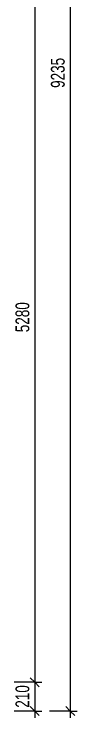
# Model space of a CAD drawing. Header units: millimetres. Extents: x -3281 to 232784, y -45352 to 20466.
# Drawn here: x 42404 to 42960, y -29321 to -24226 of the extents above; entities that cross this region are included whole.
import ezdxf

# ---------------------------------------------------------------- set-up
doc = ezdxf.new("R2010")
doc.units = ezdxf.units.MM
doc.layers.add('A-ANNO-DIMS', color=211, linetype='Continuous', lineweight=9)
doc.layers.add('A-ANNO-DIMS-50', color=211, linetype='Continuous', lineweight=9)
doc.styles.add('Arial_1', font='arial.ttf', dxfattribs={"width": 0.7, "height": 100})
doc.dimstyles.new('Vnitřní_-_průhledné_1', dxfattribs={"dimscale": 304.8, "dimtxt": 102.02594, "dimasz": 0.213255, "dimexe": 0.164042, "dimexo": 0.0625, "dimgap": 0.032808, "dimtad": 1, "dimdec": 0, "dimrnd": 5, "dimzin": 0, "dimdsep": 46, "dimtxsty": 'Arial_1', "dimblk1": 'OBLIQUE', "dimblk2": 'OBLIQUE', "dimsah": 1, "dimcen": 0.09, "dimdle": 0.164042, "dimazin": 0, "dimtfac": 1, "dimtdec": 4, "dimtix": 1, "dimtmove": 0, "dimatfit": 3, "dimfxl": 0.492126, "dimfxlon": 1, "dimtvp": 1, "dimtolj": 1, "dimtzin": 0, "dimarcsym": 2})

# ---------------------------------------------------------------- blocks, each defined once
blk = doc.blocks.new('DIMBLOCK125-1NP_NÁVRH A')
at = {"layer": 'A-ANNO-DIMS-50'}
for p, q in [((42554.1, -23782.3), (42404.1, -23782.3)), ((42554.1, -23782.3), (42554.1, -29062.5)), ((42554.1, -23782.3), (42604.1, -23782.3)), ((42554.1, -29062.5), (42404.1, -29062.5)), ((42554.1, -29062.5), (42604.1, -29062.5))]:
    blk.add_line(p, q, dxfattribs=at)
at = {"layer": 'A-ANNO-DIMS-50', "lineweight": 18}
for p, q in [((42554.1, -23782.3), (42521.6, -23749.8)), ((42554.1, -23782.3), (42586.6, -23814.8)), ((42554.1, -29062.5), (42521.6, -29030)), ((42554.1, -29062.5), (42586.6, -29095))]:
    blk.add_line(p, q, dxfattribs=at)
at = {"layer": 'A-ANNO-DIMS-50', "color": 0, "insert": (42414.3, -26529.1), "char_height": 100, "width": 256.164, "attachment_point": 1, "rotation": 90, "line_spacing_factor": 0.941778, "style": 'Arial_1'}
blk.add_mtext('5280', dxfattribs=at)
blk = doc.blocks.new('_Oblique')
at = {"color": 0, "linetype": 'ByBlock', "lineweight": -2}
blk.add_line((-0.5, -0.5), (0.5, 0.5), dxfattribs=at)
blk = doc.blocks.new('DIMBLOCK126-1NP_NÁVRH A')
at = {"layer": 'A-ANNO-DIMS-50', "lineweight": 18}
for p, q in [((42554.1, -29062.5), (42521.6, -29030)), ((42554.1, -29062.5), (42586.6, -29095)), ((42554.1, -29270.5), (42521.6, -29238)), ((42554.1, -29270.5), (42586.6, -29303))]:
    blk.add_line(p, q, dxfattribs=at)
at = {"layer": 'A-ANNO-DIMS-50'}
for p, q in [((42554.1, -29062.5), (42404.1, -29062.5)), ((42554.1, -29062.5), (42554.1, -29320.5)), ((42554.1, -29062.5), (42604.1, -29062.5)), ((42554.1, -29270.5), (42404.1, -29270.5)), ((42554.1, -29270.5), (42604.1, -29270.5))]:
    blk.add_line(p, q, dxfattribs=at)
at = {"layer": 'A-ANNO-DIMS-50', "color": 0, "insert": (42414.3, -29246.6), "char_height": 100, "width": 192.123, "attachment_point": 1, "rotation": 90, "line_spacing_factor": 0.941778, "style": 'Arial_1'}
blk.add_mtext('210', dxfattribs=at)
blk = doc.blocks.new('DIMBLOCK147-1NP_NÁVRH A')
at = {"layer": 'A-ANNO-DIMS-50', "lineweight": 18}
for p, q in [((42810.2, -20037.6), (42777.7, -20005.1)), ((42810.2, -20037.6), (42842.7, -20070.1)), ((42810.2, -29270.5), (42777.7, -29238)), ((42810.2, -29270.5), (42842.7, -29303))]:
    blk.add_line(p, q, dxfattribs=at)
at = {"layer": 'A-ANNO-DIMS-50'}
for p, q in [((42810.2, -19987.6), (42810.2, -29320.5)), ((42810.2, -20037.6), (42760.2, -20037.6)), ((42810.2, -20037.6), (42960.2, -20037.6)), ((42810.2, -29270.5), (42660.2, -29270.5)), ((42810.2, -29270.5), (42860.2, -29270.5))]:
    blk.add_line(p, q, dxfattribs=at)
at = {"layer": 'A-ANNO-DIMS-50', "color": 0, "insert": (42670.4, -24760.8), "char_height": 100, "width": 256.164, "attachment_point": 1, "rotation": 90, "line_spacing_factor": 0.941778, "style": 'Arial_1'}
blk.add_mtext('9235', dxfattribs=at)

msp = doc.modelspace()

# ---------------------------------------------------------------- dimensions: what is measured, and where the dimension line sits
at = {"layer": 'A-ANNO-DIMS'}
for base, p1, p2, override, picture, middle in [((42810.2, -29270.5), (42960.2, -20037.6), (42660.2, -29270.5), {"dimpost": '<>', "dimfxl": 9237.756525}, 'DIMBLOCK147-1NP_NÁVRH A', (42749.1, -24654.1)), ((42554.1, -29062.5), (42404.1, -23782.3), (42404.1, -29062.5), {"dimpost": '<>', "dimfxl": 5280.230702}, 'DIMBLOCK125-1NP_NÁVRH A', (42493, -26422.4)), ((42554.1, -29270.5), (42404.1, -29062.5), (42404.1, -29270.5), {"dimpost": '<>', "dimfxl": 208}, 'DIMBLOCK126-1NP_NÁVRH A', (42493, -29166.5))]:
    dim = msp.add_linear_dim(base=base, p1=p1, p2=p2, angle=90, dimstyle='Vnitřní_-_průhledné_1', override=override, dxfattribs=at)
    dim.commit()
    dim.dimension.update_dxf_attribs({"geometry": picture, "text_midpoint": middle})

doc.saveas('drawing.dxf')
